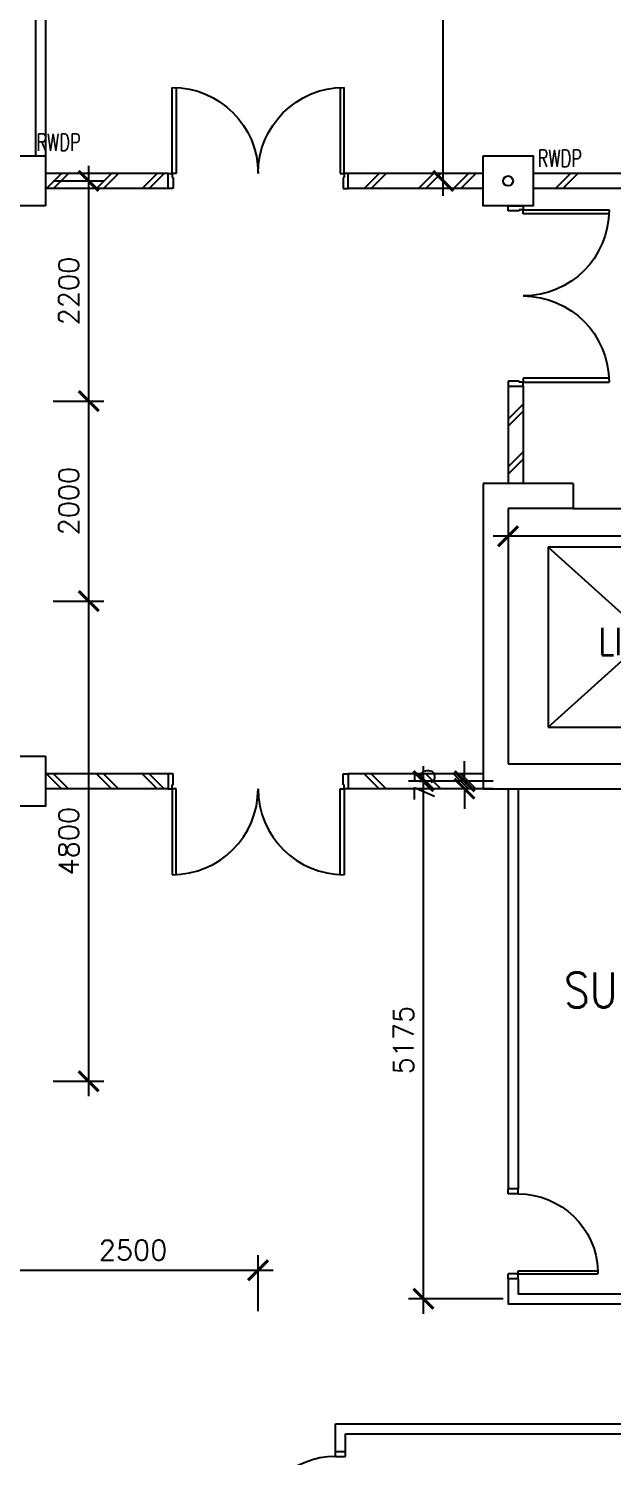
# Model space of a CAD drawing. Extents: x 2266480 to 2632177, y -858634 to -757244.
# Drawn here: x 2350723 to 2356564, y -797174 to -782901 of the extents above; entities that cross this region are included whole.
import ezdxf

# ---------------------------------------------------------------- set-up
doc = ezdxf.new("R2010")
doc.units = 0
doc.header["$LTSCALE"] = 10
doc.header["$MEASUREMENT"] = 0
doc.layers.get('0').update_dxf_attribs({"linetype": 'CONTINUOUS'})
doc.layers.get('DEFPOINTS').update_dxf_attribs({"linetype": 'CONTINUOUS'})
for name, color, linetype in [('COL', 3, 'CONTINUOUS'), ('DIM', 7, 'CONTINUOUS'), ('DOOR', 5, 'CONTINUOUS'), ('DR', 7, 'CONTINUOUS'), ('FITT', 5, 'CONTINUOUS'), ('H', 1, 'CONTINUOUS'), ('hatch', 7, 'CONTINUOUS'), ('partition', 7, 'CONTINUOUS'), ('RWDP', 145, 'CONTINUOUS'), ('stair', 7, 'CONTINUOUS'), ('T50', 4, 'CONTINUOUS'), ('TIMBER SKIRT', 1, 'CONTINUOUS'), ('WALL', 2, 'CONTINUOUS')]:
    doc.layers.add(name, color=color, linetype=linetype)
doc.styles.add('ROMANS', font='romans')
doc.styles.get("Standard").update_dxf_attribs({"font": 'ROMANS.SHX'})
doc.dimstyles.new('STANDARD$0', dxfattribs={"dimscale": 0, "dimtxt": 8, "dimasz": 6, "dimexe": 1, "dimexo": 1, "dimgap": 3, "dimtad": 1, "dimdec": 0, "dimlfac": -1, "dimrnd": 1, "dimzin": 0, "dimdsep": 46, "dimtxsty": 'Standard', "dimcen": 0, "dimclrd": 5, "dimclre": 250, "dimadec": 0, "dimazin": 0, "dimtfac": 1, "dimtdec": 4, "dimtofl": 0, "dimtmove": 0, "dimatfit": 3, "dimfxl": 1, "dimtolj": 1, "dimtzin": 0, "dimarcsym": 0})

# ---------------------------------------------------------------- blocks, each defined once
blk = doc.blocks.new('_ARCHTICK')
at = {"color": 0, "linetype": 'ByBlock', "const_width": 0.15}
blk.add_lwpolyline([(-0.5, -0.5), (0.5, 0.5)], dxfattribs=at)
blk = doc.blocks.new('*D187')
at = {"layer": 'DEFPOINTS', "color": 0, "transparency": 16777216}
for p in [(2353019, -795312), (2350519, -795871), (2353019, -795871)]:
    blk.add_point(p, dxfattribs=at)
at = {"layer": 'DIM', "color": 7, "lineweight": -2, "transparency": 16777216}
for p, q in [((2350519, -795721), (2350519, -795162)), ((2353019, -795721), (2353019, -795162)), ((2350369, -795312), (2353169, -795312))]:
    blk.add_line(p, q, dxfattribs=at)
at = {"layer": 'DIM', "color": 7, "lineweight": -2, "transparency": 16777216, "xscale": 200, "yscale": 200, "zscale": 200, "rotation": 180}
blk.add_blockref('_ARCHTICK', (2350519, -795312), dxfattribs=at)
at = {"layer": 'DIM', "color": 7, "lineweight": -2, "transparency": 16777216, "xscale": 200, "yscale": 200, "zscale": 200}
blk.add_blockref('_ARCHTICK', (2353019, -795312), dxfattribs=at)
at = {"layer": 'DIM', "color": 7, "transparency": 16777216, "insert": (2351769, -795112), "char_height": 200, "attachment_point": 5, "style": 'ROMANS'}
blk.add_mtext('\\A1;2500', dxfattribs=at)
blk = doc.blocks.new('DR-1800-B')
at = {"layer": 'DR'}
for p, q in [((-50, 0), (0, 0)), ((0, 0), (0, -150)), ((-1800, 0), (-1800, -150)), ((-1750, 0), (-1800, 0)), ((-1760, -150), (-1760, -110)), ((-1760, -110), (-1750, -110)), ((-1750, -110), (-1750, 0)), ((-50, -110), (-50, 0)), ((-40, -110), (-50, -110)), ((-40, -150), (-40, -110)), ((-1800, -150), (-1760, -150)), ((-1760, -150), (-1760, -1010)), ((-1720, -150), (-1760, -150)), ((-1720, -1009), (-1720, -150)), ((-80, -1009), (-80, -150)), ((-80, -150), (-40, -150)), ((-40, -150), (-40, -1010)), ((0, -150), (-40, -150))]:
    blk.add_line(p, q, dxfattribs=at)
for centre, start, end in [((-1760, -150), 270, 0), ((-40, -150), 180.0001, 270)]:
    blk.add_arc(centre, 860, start, end, dxfattribs=at)
blk = doc.blocks.new('D900')
at = {"layer": 'DOOR', "color": 7}
for p, q in [((50, 100), (50, 899)), ((80, 899), (50, 899)), ((80, 100), (80, 899)), ((0, 100), (0, 0)), ((0, 100), (50, 100)), ((0, 0), (50, 0)), ((50, 100), (50, 0)), ((50, 100), (80, 100)), ((850, 100), (850, 0)), ((850, 100), (900, 100)), ((850, 0), (900, 0)), ((900, 100), (900, 0))]:
    blk.add_line(p, q, dxfattribs=at)
blk.add_arc((50, 100), 800, 0, 87.8509, dxfattribs=at)
blk = doc.blocks.new('*D72')
at = {"layer": 'DEFPOINTS', "color": 0, "transparency": 16777216}
for p in [(2350821, -786624), (2351325, -786624), (2350821, -788624)]:
    blk.add_point(p, dxfattribs=at)
at = {"layer": 'DIM', "color": 7, "lineweight": -2, "transparency": 16777216}
for p, q in [((2351325, -788774), (2351325, -786474)), ((2350971, -786624), (2351475, -786624)), ((2350971, -788624), (2351475, -788624))]:
    blk.add_line(p, q, dxfattribs=at)
at = {"layer": 'DIM', "color": 7, "lineweight": -2, "transparency": 16777216, "xscale": 200, "yscale": 200, "zscale": 200}
for p, rotation in [((2351325, -786624), 90), ((2351325, -788624), 270)]:
    blk.add_blockref('_ARCHTICK', p, dxfattribs=dict(at, rotation=rotation))
at = {"layer": 'DIM', "color": 7, "transparency": 16777216, "insert": (2351125, -787624), "char_height": 200, "attachment_point": 5, "rotation": 90, "style": 'ROMANS'}
blk.add_mtext('\\A1;2000', dxfattribs=at)
blk = doc.blocks.new('*D120')
at = {"layer": 'DEFPOINTS', "color": 0, "transparency": 16777216}
for p in [(2350821, -784424), (2351325, -784424), (2350821, -786624)]:
    blk.add_point(p, dxfattribs=at)
at = {"layer": 'DIM', "color": 7, "lineweight": -2, "transparency": 16777216}
for p, q in [((2351325, -786774), (2351325, -784274)), ((2350971, -784424), (2351475, -784424)), ((2350971, -786624), (2351475, -786624))]:
    blk.add_line(p, q, dxfattribs=at)
at = {"layer": 'DIM', "color": 7, "lineweight": -2, "transparency": 16777216, "xscale": 200, "yscale": 200, "zscale": 200}
for p, rotation in [((2351325, -784424), 90), ((2351325, -786624), 270)]:
    blk.add_blockref('_ARCHTICK', p, dxfattribs=dict(at, rotation=rotation))
at = {"layer": 'DIM', "color": 7, "transparency": 16777216, "insert": (2351125, -785524), "char_height": 200, "attachment_point": 5, "rotation": 90, "style": 'ROMANS'}
blk.add_mtext('\\A1;2200', dxfattribs=at)
blk = doc.blocks.new('*D122')
at = {"layer": 'DEFPOINTS', "color": 0, "transparency": 16777216}
for p in [(2350821, -788624), (2351325, -788624), (2350821, -793424)]:
    blk.add_point(p, dxfattribs=at)
at = {"layer": 'DIM', "color": 7, "lineweight": -2, "transparency": 16777216}
for p, q in [((2351325, -793574), (2351325, -788474)), ((2350971, -788624), (2351475, -788624)), ((2350971, -793424), (2351475, -793424))]:
    blk.add_line(p, q, dxfattribs=at)
at = {"layer": 'DIM', "color": 7, "lineweight": -2, "transparency": 16777216, "xscale": 200, "yscale": 200, "zscale": 200}
for p, rotation in [((2351325, -788624), 90), ((2351325, -793424), 270)]:
    blk.add_blockref('_ARCHTICK', p, dxfattribs=dict(at, rotation=rotation))
at = {"layer": 'DIM', "color": 7, "transparency": 16777216, "insert": (2351125, -791024), "char_height": 200, "attachment_point": 5, "rotation": 90, "style": 'ROMANS'}
blk.add_mtext('\\A1;4800', dxfattribs=at)
blk = doc.blocks.new('*D221')
at = {"layer": 'DEFPOINTS', "color": 0, "transparency": 16777216}
for p in [(2354673, -790424), (2355519, -790424), (2355619, -795599)]:
    blk.add_point(p, dxfattribs=at)
at = {"layer": 'DIM', "color": 7, "lineweight": -2, "transparency": 16777216}
for p, q in [((2354673, -795749), (2354673, -790274)), ((2355369, -790424), (2354523, -790424)), ((2355469, -795599), (2354523, -795599))]:
    blk.add_line(p, q, dxfattribs=at)
at = {"layer": 'DIM', "color": 7, "lineweight": -2, "transparency": 16777216, "xscale": 200, "yscale": 200, "zscale": 200}
for p, rotation in [((2354673, -790424), 90), ((2354673, -795599), 270)]:
    blk.add_blockref('_ARCHTICK', p, dxfattribs=dict(at, rotation=rotation))
at = {"layer": 'DIM', "color": 7, "transparency": 16777216, "insert": (2354473, -793012), "char_height": 200, "attachment_point": 5, "rotation": 90, "style": 'ROMANS'}
blk.add_mtext('\\A1;5175', dxfattribs=at)
blk = doc.blocks.new('*D472')
at = {"layer": 'DEFPOINTS', "color": 0, "transparency": 16777216}
for p in [(2354871, -779924), (2355319, -779924), (2354871, -784424)]:
    blk.add_point(p, dxfattribs=at)
at = {"layer": 'DIM', "color": 7, "lineweight": -2, "transparency": 16777216}
for p, q in [((2354871, -784574), (2354871, -779774)), ((2355169, -779924), (2354721, -779924))]:
    blk.add_line(p, q, dxfattribs=at)
at = {"layer": 'DIM', "color": 7, "lineweight": -2, "transparency": 16777216, "xscale": 200, "yscale": 200, "zscale": 200}
for p, rotation in [((2354871, -779924), 90), ((2354871, -784424), 270)]:
    blk.add_blockref('_ARCHTICK', p, dxfattribs=dict(at, rotation=rotation))
at = {"layer": 'DIM', "color": 7, "transparency": 16777216, "insert": (2354671, -782174), "char_height": 200, "attachment_point": 5, "rotation": 90, "style": 'ROMANS'}
blk.add_mtext('\\A1;4500', dxfattribs=at)
blk = doc.blocks.new('*D536')
at = {"layer": 'DEFPOINTS', "color": 0, "linetype": 'Continuous', "transparency": 16777216}
for p in [(1495217, -790424), (1494782, -790499), (1495217, -790499)]:
    blk.add_point(p, dxfattribs=at)
at = {"layer": 'FITT', "color": 7, "linetype": 'Continuous', "lineweight": -2, "transparency": 16777216}
for p, q in [((1494782, -790424), (1494782, -790224)), ((1495067, -790424), (1494632, -790424)), ((1495067, -790499), (1494632, -790499)), ((1494782, -790499), (1494782, -790699))]:
    blk.add_line(p, q, dxfattribs=at)
at = {"layer": 'FITT', "color": 7, "linetype": 'Continuous', "lineweight": -2, "transparency": 16777216, "xscale": 200, "yscale": 200, "zscale": 200}
for p, rotation in [((1494782, -790424), 270), ((1494782, -790499), 90)]:
    blk.add_blockref('_ARCHTICK', p, dxfattribs=dict(at, rotation=rotation))
at = {"layer": 'FITT', "color": 7, "linetype": 'Continuous', "transparency": 16777216, "insert": (1494382, -790462), "char_height": 200, "attachment_point": 5, "rotation": 90, "style": 'ROMANS'}
blk.add_mtext('\\A1;75', dxfattribs=at)
blk = doc.blocks.new('*D534')
at = {"layer": 'DEFPOINTS', "color": 0, "linetype": 'Continuous', "transparency": 16777216}
for p in [(1497962, -787699), (1498192, -787699), (1498542, -790250)]:
    blk.add_point(p, dxfattribs=at)
at = {"layer": 'FITT', "color": 7, "linetype": 'Continuous', "lineweight": -2, "transparency": 16777216}
for p, q in [((1497962, -790400), (1497962, -787549)), ((1498042, -787699), (1497812, -787699)), ((1498392, -790250), (1497812, -790250))]:
    blk.add_line(p, q, dxfattribs=at)
at = {"layer": 'FITT', "color": 7, "linetype": 'Continuous', "lineweight": -2, "transparency": 16777216, "xscale": 200, "yscale": 200, "zscale": 200}
for p, rotation in [((1497962, -787699), 90), ((1497962, -790250), 270)]:
    blk.add_blockref('_ARCHTICK', p, dxfattribs=dict(at, rotation=rotation))
at = {"layer": 'FITT', "color": 7, "linetype": 'Continuous', "transparency": 16777216, "insert": (1497762, -788974), "char_height": 200, "attachment_point": 5, "rotation": 90, "style": 'ROMANS'}
blk.add_mtext('\\A1;2550', dxfattribs=at)
blk = doc.blocks.new('*D535')
at = {"layer": 'DEFPOINTS', "color": 0, "linetype": 'Continuous', "transparency": 16777216}
for p in [(1495217, -787700), (1498367, -787700), (1495217, -787976)]:
    blk.add_point(p, dxfattribs=at)
at = {"layer": 'FITT', "color": 7, "linetype": 'Continuous', "lineweight": -2, "transparency": 16777216}
for p, q in [((1495217, -787850), (1495217, -788126)), ((1498367, -787850), (1498367, -788126)), ((1498517, -787976), (1495067, -787976))]:
    blk.add_line(p, q, dxfattribs=at)
at = {"layer": 'FITT', "color": 7, "linetype": 'Continuous', "lineweight": -2, "transparency": 16777216, "xscale": 200, "yscale": 200, "zscale": 200, "rotation": 180}
blk.add_blockref('_ARCHTICK', (1495217, -787976), dxfattribs=at)
at = {"layer": 'FITT', "color": 7, "linetype": 'Continuous', "lineweight": -2, "transparency": 16777216, "xscale": 200, "yscale": 200, "zscale": 200}
blk.add_blockref('_ARCHTICK', (1498367, -787976), dxfattribs=at)
at = {"layer": 'FITT', "color": 7, "linetype": 'Continuous', "transparency": 16777216, "insert": (1496792, -787776), "char_height": 200, "attachment_point": 5, "style": 'ROMANS'}
blk.add_mtext('\\A1;3150', dxfattribs=at)
blk = doc.blocks.new('A$C4FA52658')
at = {"color": 3, "ltscale": 2}
for p, q in [((650, 2975), (-250, 2975)), ((-250, 2974), (-250, -75)), ((650, 2975), (650, 2725)), ((2500, 2975), (2500, 2725)), ((3400, 2975), (2500, 2975)), ((4123.2, 2975), (3400, 2975)), ((4123.2, 2975), (4123.2, 2725)), ((5223.2, 2975), (5223.2, 2725.3)), ((6200, 2975), (5223.2, 2975)), ((6200, -76), (6200, 2975)), ((0, 2725), (0, 175)), ((650, 2725), (0, 2725)), ((3150, 2725), (2500, 2725)), ((3150, 174.5), (3150, 2724)), ((3400, 2725), (4123.2, 2725.1)), ((3400, 174.6), (3400, 2724)), ((5223.2, 2725.3), (5950, 2725.4)), ((5950, 175), (5950, 2725.4)), ((0, 175), (3150, 174.5)), ((3400, 174.4), (5950, 175)), ((-250, -75), (6200, -76))]:
    blk.add_line(p, q, dxfattribs=at)
at = {"color": 5}
for p, q in [((650, 2725), (2500, 2725)), ((4123.2, 2725.1), (5223.2, 2725.3)), ((400, 540), (2400, 2340)), ((400, 2340), (2400, 540)), ((3698.2, 890), (5648.2, 2340)), ((3698.2, 2340), (5648.2, 890))]:
    blk.add_line(p, q, dxfattribs=at)
at = {"ltscale": 2}
for p, q in [((400, 2340), (400, 540)), ((2400, 2340), (400, 2340)), ((2400, 540), (2400, 2340)), ((3698.2, 2340), (3698.2, 890)), ((5648.2, 2340), (3698.2, 2340)), ((5648.2, 890), (5648.2, 2340)), ((3698.2, 890), (5648.2, 890)), ((400, 540), (2400, 540))]:
    blk.add_line(p, q, dxfattribs=at)
at = {"color": 3, "ltscale": 10, "style": 'ROMANS', "width": 0.8}
for s, p in [('FIREMAN', (3984.5, 1624.3)), ('LIFT 1', (902.6, 1258.9)), ('LIFT ', (4388.2, 1174.2))]:
    blk.add_text(s, height=275, dxfattribs=at).set_placement(p)
at = {"layer": 'FITT', "color": 30, "linetype": 'Continuous'}
for base, p1, p2, picture, middle, set_off in [((2744.6762, 2724.9984), (3324.7117, 174.532), (2974.7117, 2724.9984), '*D534', (2544.6762, 1449.7652), (-1495217.1726, 790424.1037)), ((-435, -75), (0, 0), (0, -75), '*D536', (-835, -37.5), (-1495217.2, 790424.1))]:
    dim = blk.add_linear_dim(base=base, p1=p1, p2=p2, angle=90, dimstyle='STANDARD$0', override={"dimscale": 100, "dimtxt": 2, "dimasz": 2, "dimexe": 1.5, "dimexo": 1.5, "dimgap": 1, "dimtxsty": 'ROMANS', "dimblk": 'ARCHTICK', "dimdle": 1.5, "dimclrd": 7, "dimclre": 7, "dimclrt": 7, "dimtdec": 0, "dimtmove": 2}, dxfattribs=at)
    dim.commit()
    dim.dimension.update_dxf_attribs({"geometry": picture, "text_midpoint": middle, "insert": set_off})
dim = blk.add_linear_dim(base=(0, 2448.1), p1=(3150, 2724), p2=(0, 2724), dimstyle='STANDARD$0', override={"dimscale": 100, "dimtxt": 2, "dimasz": 2, "dimexe": 1.5, "dimexo": 1.5, "dimgap": 1, "dimtxsty": 'ROMANS', "dimblk": 'ARCHTICK', "dimdle": 1.5, "dimclrd": 7, "dimclre": 7, "dimclrt": 7, "dimtdec": 0, "dimtmove": 2}, dxfattribs=at)
dim.commit()
dim.dimension.update_dxf_attribs({"geometry": '*D535', "text_midpoint": (1575, 2648.1), "insert": (-1495217.2, 790424.1)})
blk = doc.blocks.new('A$C208A67C2')
at = {"layer": 'FITT', "color": 30, "linetype": 'Continuous'}
blk.add_blockref('A$C4FA52658', (0, 0), dxfattribs=at)

msp = doc.modelspace()

# ---------------------------------------------------------------- linework, layer by layer
at = {"layer": 'COL', "color": 0}
for points in [[(2350894.4, -784674.1), (2350144.4, -784674.1), (2350144.4, -784174.1), (2350894.4, -784174.1)], [(2355269.4, -784174.1), (2355769.4, -784174.1), (2355769.4, -784674.1), (2355269.4, -784674.1)], [(2350894.4, -790174.1), (2350894.4, -790674.1), (2350144.4, -790674.1), (2350144.4, -790174.1)]]:
    msp.add_lwpolyline(points, close=True, dxfattribs=at)
at = {"layer": 'DR', "color": 0}
for p, q in [((2353794.4, -796849.1), (2358444.4, -796849.1)), ((2353894.4, -796949.1), (2358444.4, -796949.1))]:
    msp.add_line(p, q, dxfattribs=at)
for points in [[(2355519.4, -790499.1), (2355519.4, -794499.1)], [(2355619.4, -790499.2), (2355619.4, -794499.1)], [(2355519.4, -795399.1), (2355519.4, -795649.1), (2358444.4, -795649.1)], [(2355619.4, -795399.1), (2355619.4, -795549.1), (2358444.4, -795549.1)]]:
    msp.add_lwpolyline(points, dxfattribs=at)
at = {"layer": 'H', "color": 0}
for p, q in [((2350902.6, -784499.1), (2351052.6, -784349.1)), ((2350973.3, -784499.1), (2351123.3, -784349.1)), ((2351403, -784499.1), (2351553, -784349.1)), ((2351473.7, -784499.1), (2351623.7, -784349.1)), ((2351858.5, -784499.1), (2352008.5, -784349.1)), ((2351929.2, -784499.1), (2352079.2, -784349.1)), ((2354079.6, -784499.1), (2354229.6, -784349.1)), ((2354150.3, -784499.1), (2354300.3, -784349.1)), ((2354625, -784499.1), (2354775, -784349.1)), ((2354695.7, -784499.1), (2354845.7, -784349.1)), ((2354974.8, -784499.1), (2355124.8, -784349.1)), ((2355045.5, -784499.1), (2355195.5, -784349.1)), ((2350902.6, -790349.1), (2351052.6, -790499.1)), ((2350973.3, -790349.1), (2351123.3, -790499.1)), ((2351403, -790349.1), (2351553, -790499.1)), ((2351473.7, -790349.1), (2351623.7, -790499.1)), ((2351858.5, -790349.1), (2352008.5, -790499.1)), ((2351929.2, -790349.1), (2352079.2, -790499.1)), ((2354079.6, -790349.1), (2354229.6, -790499.1)), ((2354150.3, -790349.1), (2354300.3, -790499.1)), ((2354625, -790349.1), (2354775, -790499.1)), ((2354695.7, -790349.1), (2354845.7, -790499.1)), ((2354974.8, -790349.1), (2355124.8, -790499.1)), ((2355045.5, -790349.1), (2355195.5, -790499.1))]:
    msp.add_line(p, q, dxfattribs=at)
at = {"layer": 'hatch', "color": 0}
for p, q in [((2356144.4, -784349.1), (2355994.4, -784499.1)), ((2356216, -784349.1), (2356066, -784499.1)), ((2355519.4, -786804.7), (2355669.4, -786654.7)), ((2355519.4, -786876.3), (2355669.4, -786726.3)), ((2355519.4, -787282.4), (2355669.4, -787132.4)), ((2355519.4, -787354.1), (2355669.4, -787204.1))]:
    msp.add_line(p, q, dxfattribs=at)
at = {"layer": 'partition', "color": 0}
for p, q in [((2353794.4, -797124.1), (2353794.4, -796849.1)), ((2353894.4, -797124.1), (2353894.4, -796949.1)), ((2353894.4, -797124.1), (2353894.4, -796949.1))]:
    msp.add_line(p, q, dxfattribs=at)
for points in [[(2350794.4, -778349.1), (2350794.4, -784174.1)], [(2350894.4, -778349.1), (2350894.4, -784174.1)]]:
    msp.add_lwpolyline(points, dxfattribs=at)
at = {"layer": 'RWDP', "color": 0}
msp.add_circle((2355519.4, -784424.1), 50, dxfattribs=at)
at = {"layer": 'WALL', "color": 0}
for p, q in [((2352119.4, -784349.1), (2350894.4, -784349.1)), ((2355269.4, -784349.1), (2353919.4, -784349.1)), ((2360144.4, -784349.1), (2355769.4, -784349.1)), ((2352119.4, -784499.1), (2350894.4, -784499.1)), ((2355269.4, -784499.1), (2353919.4, -784499.1)), ((2360144.4, -784499.1), (2355769.4, -784499.1)), ((2355519.4, -786474.1), (2355519.4, -787449.1)), ((2355669.4, -786474.1), (2355669.4, -787449.1)), ((2352119.4, -790349.1), (2350894.4, -790349.1)), ((2355269.4, -790349.1), (2353919.4, -790349.1)), ((2352119.4, -790499.1), (2350894.4, -790499.1)), ((2355269.4, -790499.1), (2353919.4, -790499.1))]:
    msp.add_line(p, q, dxfattribs=at)

# ---------------------------------------------------------------- block references
at = {"layer": 'stair', "color": 0, "xscale": -1, "rotation": 270}
msp.add_blockref('D900', (2355519.4, -795399.1), dxfattribs=at)
at = {"layer": 'stair', "color": 0, "rotation": 90}
msp.add_blockref('D900', (2353894.4, -798024.1), dxfattribs=at)
at = {"layer": 'TIMBER SKIRT', "color": 0}
msp.add_blockref('A$C208A67C2', (2355519.4, -790424.1), dxfattribs=at)
at = {"layer": 'WALL', "color": 0, "xscale": -1}
for p, rotation in [((2353919.4, -784499.1), 180), ((2355519.4, -786474.1), 90)]:
    msp.add_blockref('DR-1800-B', p, dxfattribs=dict(at, rotation=rotation))
at = {"layer": 'WALL', "color": 0}
msp.add_blockref('DR-1800-B', (2353919.4, -790349.1), dxfattribs=at)

# ---------------------------------------------------------------- texts
at = {"layer": 'RWDP', "color": 0, "style": 'ROMANS', "width": 0.7}
for p in [(2350801.8, -784122.2), (2355815.5, -784283)]:
    msp.add_text('RWDP', height=170, dxfattribs=at).set_placement(p)
at = {"layer": 'T50', "color": 0, "style": 'ROMANS', "width": 0.85}
msp.add_text('SUPPORT', height=350, dxfattribs=at).set_placement((2356080.6, -792687))

# ---------------------------------------------------------------- dimensions: what is measured, and where the dimension line sits
at = {"layer": 'DIM', "color": 0}
for base, p1, p2, picture, middle in [((2354871.3, -779924.1), (2354871.3, -784424.1), (2355319.4, -779924.1), '*D472', (2354671.3, -782174.1)), ((2354673.2, -790424.1), (2355619.4, -795599.1), (2355519.4, -790424.1), '*D221', (2354473.2, -793011.6))]:
    dim = msp.add_linear_dim(base=base, p1=p1, p2=p2, angle=90, dimstyle='STANDARD$0', override={"dimscale": 100, "dimtxt": 2, "dimasz": 2, "dimexe": 1.5, "dimexo": 1.5, "dimgap": 1, "dimtxsty": 'ROMANS', "dimblk": 'ARCHTICK', "dimdle": 1.5, "dimclrd": 7, "dimclre": 7, "dimclrt": 7, "dimtdec": 0, "dimtmove": 2}, dxfattribs=at)
    dim.commit()
    dim.dimension.update_dxf_attribs({"geometry": picture, "text_midpoint": middle})
for p1, p2, picture, middle in [((2350821.4, -786624.1), (2350821.4, -784424.1), '*D120', (2351125.4, -785524.1)), ((2350821.4, -788624.1), (2350821.4, -786624.1), '*D72', (2351125.4, -787624.1)), ((2350821.4, -793424.1), (2350821.4, -788624.1), '*D122', (2351125.4, -791024.1))]:
    dim = msp.add_aligned_dim(p1=p1, p2=p2, distance=-504, dimstyle='STANDARD$0', override={"dimscale": 100, "dimtxt": 2, "dimasz": 2, "dimexe": 1.5, "dimexo": 1.5, "dimgap": 1, "dimtxsty": 'ROMANS', "dimblk": 'ARCHTICK', "dimdle": 1.5, "dimclrd": 7, "dimclre": 7, "dimclrt": 7, "dimtdec": 0, "dimtmove": 2}, dxfattribs=at)
    dim.commit()
    dim.dimension.update_dxf_attribs({"geometry": picture, "text_midpoint": middle})
dim = msp.add_linear_dim(base=(2353019.4, -795311.8), p1=(2350519.4, -795870.6), p2=(2353019.4, -795870.6), dimstyle='STANDARD$0', override={"dimscale": 100, "dimtxt": 2, "dimasz": 2, "dimexe": 1.5, "dimexo": 1.5, "dimgap": 1, "dimtxsty": 'ROMANS', "dimblk": 'ARCHTICK', "dimdle": 1.5, "dimclrd": 7, "dimclre": 7, "dimclrt": 7, "dimtdec": 0, "dimtmove": 2}, dxfattribs=at)
dim.commit()
dim.dimension.update_dxf_attribs({"geometry": '*D187', "text_midpoint": (2351769.4, -795111.8)})

doc.saveas('drawing.dxf')
